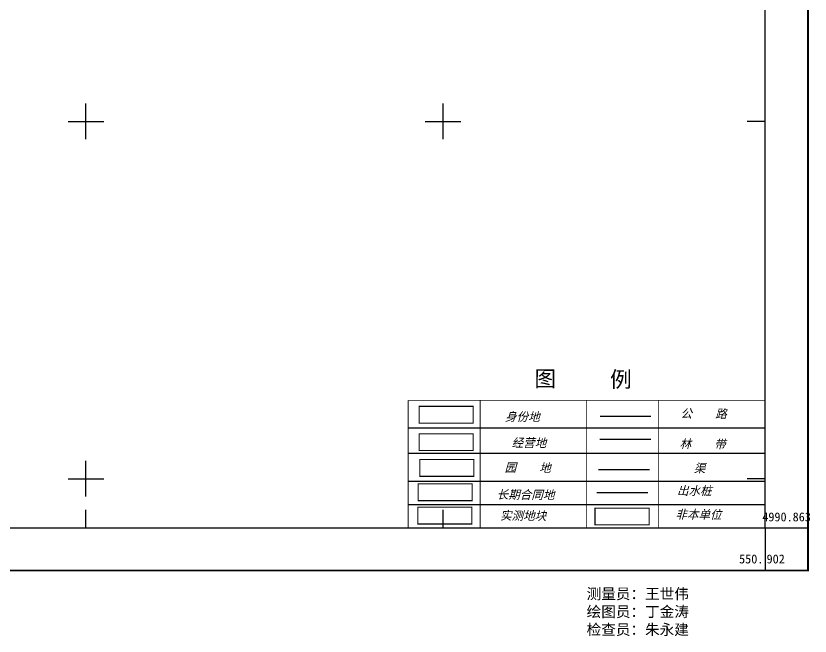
# Model space of a CAD drawing. Extents: x 545706 to 551028, y 4990560 to 4997178.
# Drawn here: x 548804 to 551028, y 4990560 to 4992295 of the extents above; entities that cross this region are included whole.
import ezdxf
from ezdxf.enums import TextEntityAlignment as Align

# ---------------------------------------------------------------- set-up
doc = ezdxf.new("R2010")
doc.units = 0
doc.header["$LTSCALE"] = 10
for name, color, linetype in [('TK', 7, 'CONTINUOUS'), ('图例', 7, 'CONTINUOUS'), ('测地框', 7, 'CONTINUOUS')]:
    doc.layers.add(name, color=color, linetype=linetype)
doc.styles.add('STYLE1', font='simhei.ttf', dxfattribs={"width": 0.8, "oblique": 15, "height": 2.5})
doc.styles.add('宋体', font='')
doc.styles.get('宋体').set_extended_font_data('SimSun')

# ---------------------------------------------------------------- blocks, each defined once
blk = doc.blocks.new('图例')
at = {"layer": '图例', "color": 7}
for p, q in [((542594.4, 4984436.4), (543594.1, 4984436.4)), ((542594.4, 4984365.1), (543594.1, 4984365.1)), ((542594.4, 4984287.3), (543594.1, 4984287.3)), ((542594.4, 4984222), (543594.1, 4984222)), ((542594.4, 4984156.7), (543594.1, 4984156.7))]:
    blk.add_line(p, q, dxfattribs=at)
at = {"layer": '图例', "color": 3, "linetype": 'Continuous'}
blk.add_line((543131.2, 4984404.5), (543274.1, 4984404.5), dxfattribs=at)
at = {"layer": '图例', "color": 7}
for points, const_width in [([(542594.4, 4984513.3), (542594.4, 4984156.7)], 2.37), ([(542594.4, 4984513.3), (543594.1, 4984513.3)], 1.48), ([(542795.9, 4984513.3), (542795.9, 4984156.7)], 2.37), ([(543094.2, 4984513.3), (543094.2, 4984156.7)], 2.37), ([(543295.7, 4984513.3), (543295.7, 4984156.7)], 2.37), ([(543594.1, 4984513.3), (543594.1, 4984156.7)], 2.37), ([(542594.4, 4984364.1), (543594.1, 4984364.1)], 1.48)]:
    blk.add_lwpolyline(points, dxfattribs=dict(at, const_width=const_width))
at = {"layer": '图例', "color": 1, "linetype": 'Continuous', "const_width": 3, "flags": 128}
blk.add_lwpolyline([(542625, 4984496.3), (542776.5, 4984496.3), (542776.5, 4984449.5), (542625, 4984449.5)], close=True, dxfattribs=at)
at = {"layer": '图例', "color": 5, "linetype": 'Continuous', "const_width": 3, "flags": 128}
blk.add_lwpolyline([(543131.2, 4984468.4), (543274.1, 4984468.4)], dxfattribs=at)
blk.add_lwpolyline([(542625, 4984419.4), (542776.5, 4984419.4), (542776.5, 4984372.6), (542625, 4984372.6)], close=True, dxfattribs=at)
at = {"layer": '图例', "color": 2, "linetype": 'Continuous', "const_width": 3, "flags": 128}
blk.add_lwpolyline([(542626.8, 4984347.3), (542778.3, 4984347.3), (542778.3, 4984300.5), (542626.8, 4984300.5)], close=True, dxfattribs=at)
at = {"layer": '图例', "color": 4, "linetype": 'Continuous', "flags": 128}
blk.add_lwpolyline([(543127.5, 4984319.9), (543270.3, 4984319.9)], dxfattribs=at)
at = {"layer": '图例', "color": 6, "linetype": 'Continuous', "const_width": 3, "flags": 128}
blk.add_lwpolyline([(542622.1, 4984279.1), (542773.6, 4984279.1), (542773.6, 4984232.3), (542622.1, 4984232.3)], close=True, dxfattribs=at)
at = {"layer": '图例', "color": 2, "linetype": 'Continuous', "flags": 128}
blk.add_lwpolyline([(543122.5, 4984255.2), (543265.3, 4984255.2)], dxfattribs=at)
at = {"layer": '图例', "color": 7, "linetype": 'Continuous', "const_width": 3, "flags": 128}
blk.add_lwpolyline([(542621.3, 4984214), (542772.9, 4984214), (542772.9, 4984167.1), (542621.3, 4984167.1)], close=True, dxfattribs=at)
at = {"layer": '图例', "color": 4, "linetype": 'Continuous', "const_width": 3, "flags": 128}
blk.add_lwpolyline([(543117.6, 4984211.4), (543269.2, 4984211.4), (543269.2, 4984164.6), (543117.6, 4984164.6)], close=True, dxfattribs=at)
at = {"layer": '图例', "color": 7, "style": 'STYLE1'}
blk.add_text('图     例', height=44.45, rotation=359.5492, dxfattribs=at).set_placement((542947.8, 4984551.8))
at = {"layer": '图例', "color": 1, "style": 'STYLE1', "oblique": 15}
blk.add_text('身份地', height=23.71, rotation=359.5492, dxfattribs=at).set_placement((542865.8, 4984455.8))
at = {"layer": '图例', "color": 7, "style": 'STYLE1', "oblique": 15}
for s, p in [(' 公\u3000\u3000路', (543341.2, 4984464.6)), ('实测地块', (542851.6, 4984179))]:
    blk.add_text(s, height=23.71, rotation=359.5492, dxfattribs=at).set_placement(p)
at = {"layer": '图例', "color": 5, "style": 'STYLE1', "oblique": 15}
blk.add_text('经营地', height=23.71, rotation=359.5492, dxfattribs=at).set_placement((542884.1, 4984382.7))
at = {"layer": '图例', "color": 3, "style": 'STYLE1', "oblique": 15}
blk.add_text('  林    带', height=23.71, rotation=359.5492, dxfattribs=at).set_placement((543322.3, 4984379.7))
at = {"layer": '图例', "color": 2, "style": 'STYLE1', "oblique": 15}
for s, p in [('园    地', (542864.5, 4984313.2)), ('出水桩', (543347.2, 4984248.6))]:
    blk.add_text(s, height=23.71, rotation=359.5492, dxfattribs=at).set_placement(p)
at = {"layer": '图例', "color": 4, "style": 'STYLE1', "oblique": 15}
for s, p in [('   渠', (543346, 4984311.9)), ('非本单位', (543342.8, 4984182.2))]:
    blk.add_text(s, height=23.71, rotation=359.5492, dxfattribs=at).set_placement(p)
at = {"layer": '图例', "color": 6, "style": 'STYLE1', "oblique": 15}
blk.add_text('长期合同地', height=23.71, rotation=359.5492, dxfattribs=at).set_placement((542842.3, 4984237.8))

msp = doc.modelspace()

# ---------------------------------------------------------------- linework, layer by layer
at = {"layer": 'TK', "linetype": 'Continuous'}
for p, q in [((549000, 4991950), (549000, 4992050)), ((550000, 4991950), (550000, 4992050)), ((548950, 4992000), (549050, 4992000)), ((549950, 4992000), (550050, 4992000)), ((550902, 4992000), (550852, 4992000)), ((549000, 4990950), (549000, 4991050)), ((548950, 4991000), (549050, 4991000)), ((550902, 4991000), (550852, 4991000)), ((549000, 4990863), (549000, 4990913)), ((550000, 4990863), (550000, 4990913)), ((550902, 4990863), (551022, 4990863)), ((550902, 4990863), (550902, 4990743))]:
    msp.add_line(p, q, dxfattribs=at)
at = {"layer": 'TK', "linetype": 'Continuous', "const_width": 5, "flags": 128}
msp.add_lwpolyline([(545782, 4990743), (551022, 4990743), (551022, 4996983), (545782, 4996983)], close=True, dxfattribs=at)
at = {"layer": 'TK', "linetype": 'Continuous', "flags": 128}
msp.add_lwpolyline([(545902, 4990863), (550902, 4990863), (550902, 4996863), (545902, 4996863)], close=True, dxfattribs=at)

# ---------------------------------------------------------------- block references
at = {"layer": '测地框', "color": 7, "linetype": 'Continuous'}
msp.add_blockref('图例', (7307.9, 6706.3), dxfattribs=at)

# ---------------------------------------------------------------- texts
at = {"layer": 'TK', "linetype": 'Continuous', "style": '宋体'}
msp.add_text('4990.863', height=25, dxfattribs=at).set_placement((550962, 4990893), align=Align.MIDDLE)
msp.add_text('550.', height=25, dxfattribs=at).set_placement((550897, 4990775.5), align=Align.MIDDLE_RIGHT)
for s, height, p in [('902', 25, (550906, 4990775.5)), ('测量员：王世伟', 30, (550402, 4990678)), ('绘图员：丁金涛', 30, (550402, 4990628)), ('检查员：朱永建', 30, (550402, 4990578))]:
    msp.add_text(s, height=height, dxfattribs=at).set_placement(p, align=Align.MIDDLE_LEFT)

doc.saveas('drawing.dxf')
